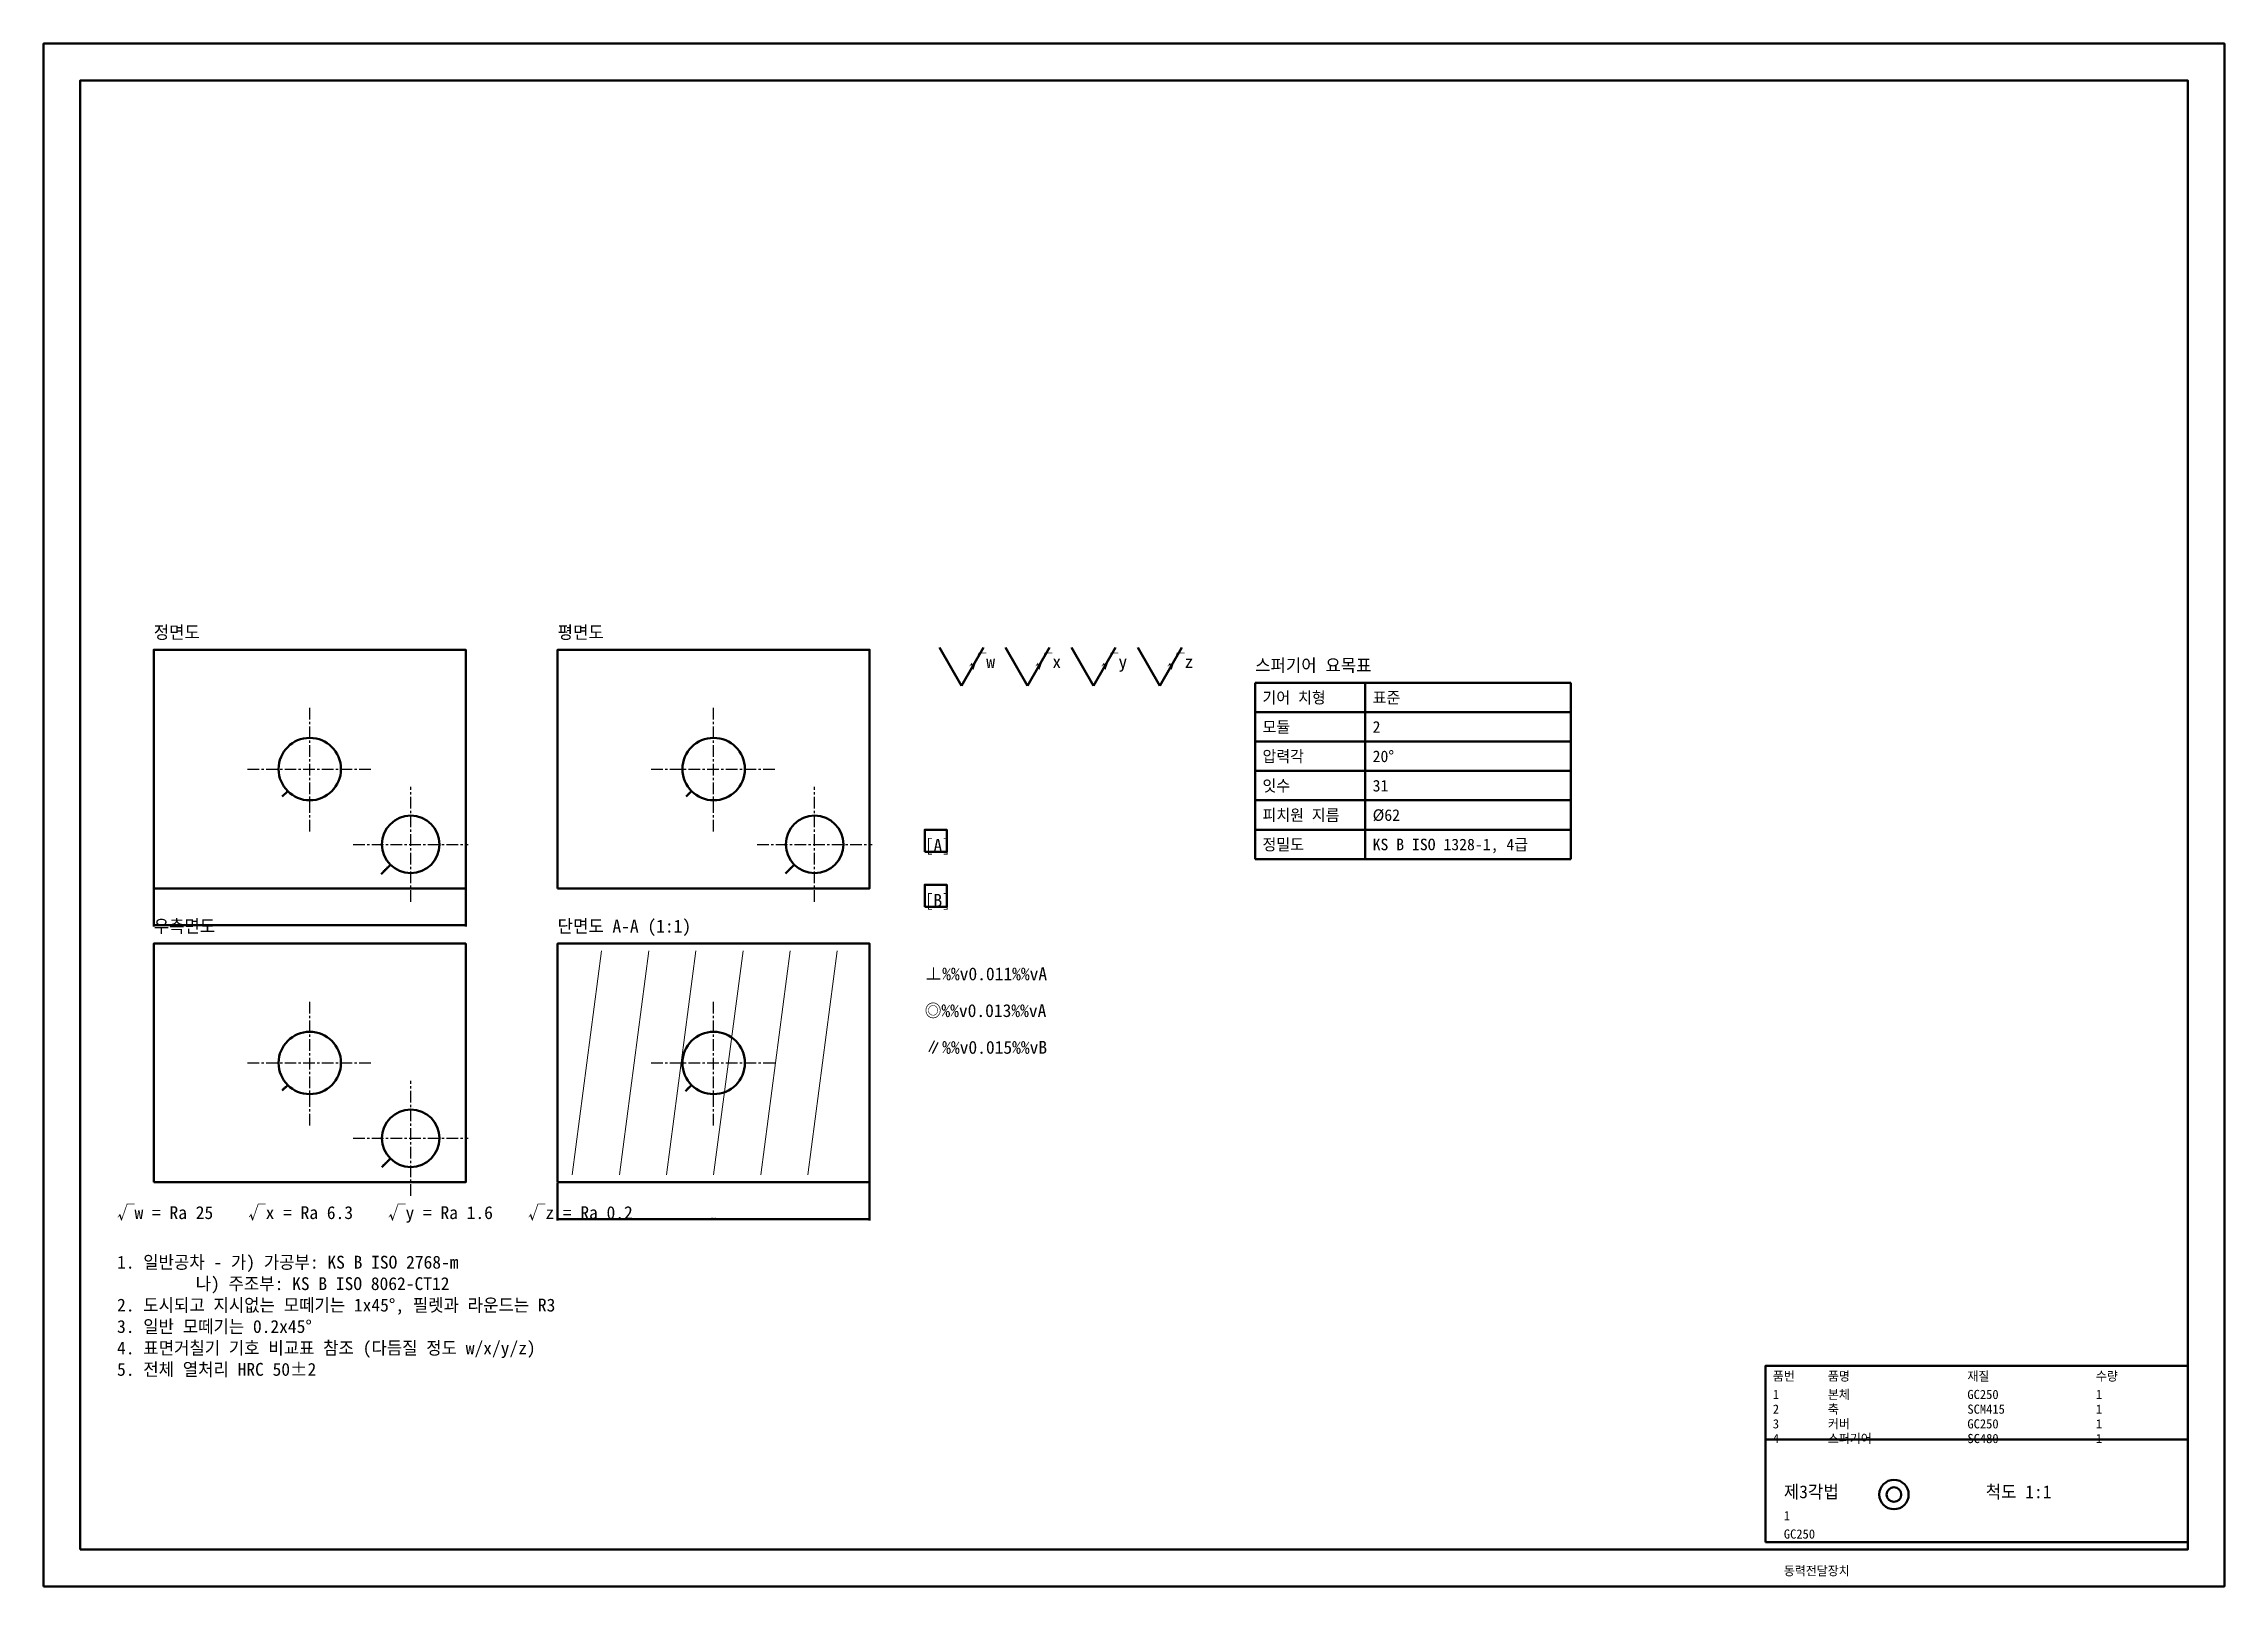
# Model space of a CAD drawing. Header units: millimetres. Extents: x 0 to 594, y 0 to 420.
import ezdxf

# ---------------------------------------------------------------- set-up
doc = ezdxf.new("R2010")
doc.units = ezdxf.units.MM
doc.linetypes.add('CENTER', pattern=[5.08, 3.175, -0.635, 0.635, -0.635])
doc.layers.get('0').update_dxf_attribs({"lineweight": 50})
doc.layers.add('CENTER', color=7, linetype='CENTER', lineweight=25)
doc.layers.add('HATCH', color=7, linetype='Continuous', lineweight=18)
doc.styles.add('OpenSansCondensed-Light', font='OpenSansCondensed-Light.ttf')
doc.dimstyles.new('EZ_RADIUS', dxfattribs={"dimtxt": 0.25, "dimasz": 0.25, "dimexe": 0.375, "dimexo": 0.125, "dimgap": 0.1, "dimtad": 1, "dimlfac": 100, "dimzin": 12, "dimdsep": 46, "dimtxsty": 'OpenSansCondensed-Light', "dimblk": 'CLOSEDBLANK', "dimcen": 0, "dimazin": 3, "dimtfac": 0.5, "dimtofl": 0, "dimtmove": 1, "dimatfit": 3})
doc.dimstyles.new('EZDXF', dxfattribs={"dimtxt": 0.25, "dimasz": 0.175, "dimexe": 0.375, "dimexo": 0.125, "dimgap": 0.1, "dimtad": 1, "dimlfac": 100, "dimzin": 12, "dimdsep": 46, "dimtxsty": 'OpenSansCondensed-Light', "dimblk": 'ARCHTICK', "dimcen": 2.5, "dimazin": 3, "dimtfac": 0.5, "dimtmove": 2, "dimatfit": 3})

# ---------------------------------------------------------------- blocks, each defined once
blk = doc.blocks.new('TITLE')
for tag, p in [('PART_NUMBER', (0, 0)), ('MATERIAL', (0, -5)), ('DESIGNER', (0, -10)), ('DESCRIPTION', (0, -15))]:
    blk.add_attdef(tag, p, '', height=2.5)
blk = doc.blocks.new('*U1')
blk.add_blockref('TITLE', (0, 0)).add_auto_attribs({'PART_NUMBER': '1', 'MATERIAL': 'GC250', 'DESCRIPTION': '동력전달장치'})
blk = doc.blocks.new('_CLOSEDBLANK')
at = {"color": 0, "linetype": 'BYBLOCK'}
blk.add_lwpolyline([(-1, 0.2), (0, 0), (-1, -0.2)], close=True, dxfattribs=at)
blk = doc.blocks.new('*D2')
blk.add_line((66.31, 216.31), (65, 215))
at = {"layer": 'Defpoints'}
for p in [(72.5, 222.5), (66.49, 216.49)]:
    blk.add_point(p, dxfattribs=at)
at = {"xscale": 0.25, "yscale": 0.25, "rotation": 44.999999999999915}
blk.add_blockref('_CLOSEDBLANK', (66.49, 216.49), dxfattribs=at)
at = {"insert": (65.46, 215.78), "char_height": 0.25, "attachment_point": 5, "rotation": 45, "style": 'OpenSansCondensed-Light'}
blk.add_mtext('%%c17H7', dxfattribs=at)
blk = doc.blocks.new('*D3')
blk.add_line((94.28, 196.28), (91.92, 193.92))
at = {"layer": 'Defpoints'}
for p in [(100, 202), (94.46, 196.46)]:
    blk.add_point(p, dxfattribs=at)
at = {"xscale": 0.25, "yscale": 0.25, "rotation": 45}
blk.add_blockref('_CLOSEDBLANK', (94.46, 196.46), dxfattribs=at)
at = {"insert": (92.91, 195.22), "char_height": 0.25, "attachment_point": 5, "rotation": 45, "style": 'OpenSansCondensed-Light'}
blk.add_mtext('%%c15.6667js5', dxfattribs=at)
blk = doc.blocks.new('*D4')
blk.add_line((176.31, 216.31), (175, 215))
at = {"layer": 'Defpoints'}
for p in [(182.5, 222.5), (176.49, 216.49)]:
    blk.add_point(p, dxfattribs=at)
at = {"xscale": 0.25, "yscale": 0.25, "rotation": 45}
blk.add_blockref('_CLOSEDBLANK', (176.49, 216.49), dxfattribs=at)
at = {"insert": (175.46, 215.78), "char_height": 0.25, "attachment_point": 5, "rotation": 45, "style": 'OpenSansCondensed-Light'}
blk.add_mtext('%%c17g6', dxfattribs=at)
blk = doc.blocks.new('*D5')
blk.add_line((204.28, 196.28), (202.09, 194.09))
at = {"layer": 'Defpoints'}
for p in [(210, 202), (204.46, 196.46)]:
    blk.add_point(p, dxfattribs=at)
at = {"xscale": 0.25, "yscale": 0.25, "rotation": 45}
blk.add_blockref('_CLOSEDBLANK', (204.46, 196.46), dxfattribs=at)
at = {"insert": (202.99, 195.31), "char_height": 0.25, "attachment_point": 5, "rotation": 45, "style": 'OpenSansCondensed-Light'}
blk.add_mtext('%%c15.6667h6', dxfattribs=at)
blk = doc.blocks.new('*D6')
blk.add_line((66.31, 136.31), (65, 135))
at = {"layer": 'Defpoints'}
for p in [(72.5, 142.5), (66.49, 136.49)]:
    blk.add_point(p, dxfattribs=at)
at = {"xscale": 0.25, "yscale": 0.25, "rotation": 44.999999999999915}
blk.add_blockref('_CLOSEDBLANK', (66.49, 136.49), dxfattribs=at)
at = {"insert": (65.46, 135.78), "char_height": 0.25, "attachment_point": 5, "rotation": 45, "style": 'OpenSansCondensed-Light'}
blk.add_mtext('%%c17N9', dxfattribs=at)
blk = doc.blocks.new('*D7')
blk.add_line((94.28, 116.28), (92.09, 114.09))
at = {"layer": 'Defpoints'}
for p in [(100, 122), (94.46, 116.46)]:
    blk.add_point(p, dxfattribs=at)
at = {"xscale": 0.25, "yscale": 0.25, "rotation": 45}
blk.add_blockref('_CLOSEDBLANK', (94.46, 116.46), dxfattribs=at)
at = {"insert": (92.99, 115.31), "char_height": 0.25, "attachment_point": 5, "rotation": 45, "style": 'OpenSansCondensed-Light'}
blk.add_mtext('%%c15.6667K7', dxfattribs=at)
blk = doc.blocks.new('*D8')
blk.add_line((176.31, 136.31), (174.83, 134.83))
at = {"layer": 'Defpoints'}
for p in [(182.5, 142.5), (176.49, 136.49)]:
    blk.add_point(p, dxfattribs=at)
at = {"xscale": 0.25, "yscale": 0.25, "rotation": 45}
blk.add_blockref('_CLOSEDBLANK', (176.49, 136.49), dxfattribs=at)
at = {"insert": (175.38, 135.69), "char_height": 0.25, "attachment_point": 5, "rotation": 45, "style": 'OpenSansCondensed-Light'}
blk.add_mtext('%%c17js6', dxfattribs=at)
blk = doc.blocks.new('_ARCHTICK')
at = {"color": 0, "linetype": 'BYBLOCK', "const_width": 0.15}
blk.add_lwpolyline([(-0.5, -0.5), (0.5, 0.5)], dxfattribs=at)

msp = doc.modelspace()

# ---------------------------------------------------------------- linework, layer by layer
for p, q in [((250, 245.2), (244, 255.5923)), ((250, 245.2), (256, 255.5923)), ((268, 245.2), (262, 255.5923)), ((268, 245.2), (274, 255.5923)), ((286, 245.2), (280, 255.5923)), ((286, 245.2), (292, 255.5923)), ((304, 245.2), (298, 255.5923)), ((304, 245.2), (310, 255.5923)), ((330, 246), (416, 246)), ((330, 246), (330, 198)), ((360, 246), (360, 198)), ((416, 246), (416, 198)), ((330, 238), (416, 238)), ((330, 230), (416, 230)), ((330, 222), (416, 222)), ((330, 214), (416, 214)), ((330, 206), (416, 206)), ((330, 198), (416, 198))]:
    msp.add_line(p, q)
for points in [[(0, 0), (594, 0), (594, 420), (0, 420)], [(10, 10), (584, 10), (584, 410), (10, 410)], [(30, 190), (115, 190), (115, 255), (30, 255)], [(140, 190), (225, 190), (225, 255), (140, 255)], [(240, 200), (246, 200), (246, 206), (240, 206)], [(240, 185), (246, 185), (246, 191), (240, 191)], [(30, 110), (115, 110), (115, 175), (30, 175)], [(140, 110), (225, 110), (225, 175), (140, 175)], [(469, 40), (584, 40), (584, 60), (469, 60)], [(469, 12), (584, 12), (584, 40), (469, 40)]]:
    msp.add_lwpolyline(points, close=True)
for centre, radius in [((72.5, 222.5), 8.5), ((182.5, 222.5), 8.5), ((100, 202), 7.83333), ((210, 202), 7.83333), ((72.5, 142.5), 8.5), ((182.5, 142.5), 8.5), ((100, 122), 7.83333), ((504, 25), 4), ((504, 25), 2)]:
    msp.add_circle(centre, radius)
at = {"layer": 'CENTER'}
for p, q in [((72.5, 205.5), (72.5, 239.5)), ((182.5, 205.5), (182.5, 239.5)), ((55.5, 222.5), (89.5, 222.5)), ((165.5, 222.5), (199.5, 222.5)), ((100, 186.33333), (100, 217.66667)), ((210, 186.33333), (210, 217.66667)), ((84.33333, 202), (115.66667, 202)), ((194.33333, 202), (225.66667, 202)), ((72.5, 125.5), (72.5, 159.5)), ((182.5, 125.5), (182.5, 159.5)), ((55.5, 142.5), (89.5, 142.5)), ((100, 106.33333), (100, 137.66667)), ((165.5, 142.5), (199.5, 142.5)), ((84.33333, 122), (115.66667, 122))]:
    msp.add_line(p, q, dxfattribs=at)
at = {"layer": 'HATCH'}
for p, q in [((144, 112), (152, 173)), ((156.83333, 112), (164.83333, 173)), ((169.66667, 112), (177.66667, 173)), ((182.5, 112), (190.5, 173)), ((195.33333, 112), (203.33333, 173)), ((208.16667, 112), (216.16667, 173))]:
    msp.add_line(p, q, dxfattribs=at)

# ---------------------------------------------------------------- block references
msp.add_blockref('*U1', (474, 18))

# ---------------------------------------------------------------- texts
for s, height, p in [('정면도', 3.5, (30, 258)), ('평면도', 3.5, (140, 258)), ('√w', 3.5, (252, 250)), ('√x', 3.5, (270, 250)), ('√y', 3.5, (288, 250)), ('√z', 3.5, (306, 250)), ('스퍼기어 요목표', 3.5, (330, 249)), ('기어 치형', 3.15, (332, 240.4)), ('표준', 3.15, (362, 240.4)), ('모듈', 3.15, (332, 232.4)), ('2', 3.15, (362, 232.4)), ('압력각', 3.15, (332, 224.4)), ('20°', 3.15, (362, 224.4)), ('잇수', 3.15, (332, 216.4)), ('31', 3.15, (362, 216.4)), ('피치원 지름', 3.15, (332, 208.4)), ('Ø62', 3.15, (362, 208.4)), ('[A]', 3.5, (240, 200)), ('정밀도', 3.15, (332, 200.4)), ('KS B ISO 1328-1, 4급', 3.15, (362, 200.4)), ('[B]', 3.5, (240, 185)), ('우측면도', 3.5, (30, 178)), ('단면도 A-A (1:1)', 3.5, (140, 178)), ('⊥%%v0.011%%vA', 3.5, (240, 165)), ('◎%%v0.013%%vA', 3.5, (240, 155)), ('∥%%v0.015%%vB', 3.5, (240, 145)), ('√w = Ra 25    √x = Ra 6.3    √y = Ra 1.6    √z = Ra 0.2', 3.5, (20, 100)), ('품번', 2.5, (471, 56)), ('품명', 2.5, (486, 56)), ('본체', 2.5, (486, 51)), ('재질', 2.5, (524, 56)), ('GC250', 2.5, (524, 51)), ('수량', 2.5, (559, 56)), ('2', 2.5, (471, 47)), ('1', 2.5, (471, 51)), ('축', 2.5, (486, 47)), ('SCM415', 2.5, (524, 47)), ('1', 2.5, (559, 51)), ('1', 2.5, (559, 47)), ('3', 2.5, (471, 43)), ('스퍼기어', 2.5, (486, 39)), ('커버', 2.5, (486, 43)), ('GC250', 2.5, (524, 43)), ('1', 2.5, (559, 43)), ('4', 2.5, (471, 39)), ('SC480', 2.5, (524, 39)), ('1', 2.5, (559, 39)), ('제3각법', 3.5, (474, 24)), ('척도 1:1', 3.5, (529, 24))]:
    msp.add_text(s, height=height).set_placement(p)
at = {"insert": (20, 90), "char_height": 3.5, "attachment_point": 1}
msp.add_mtext('1. 일반공차 - 가) 가공부: KS B ISO 2768-m\\P         나) 주조부: KS B ISO 8062-CT12\\P2. 도시되고 지시없는 모떼기는 1x45°, 필렛과 라운드는 R3\\P3. 일반 모떼기는 0.2x45°\\P4. 표면거칠기 기호 비교표 참조 (다듬질 정도 w/x/y/z)\\P5. 전체 열처리 HRC 50±2', dxfattribs=at)

# ---------------------------------------------------------------- dimensions: what is measured, and where the dimension line sits
for base, p1, p2, text in [((30, 190), (30, 190), (30, 255), '65'), ((30, 180), (30, 190), (115, 190), '85'), ((140, 100), (140, 110), (225, 110), '85±0.05')]:
    msp.add_linear_dim(base=base, p1=p1, p2=p2, text=text, dimstyle='EZDXF').render()
for p1, p2, text, picture, middle in [((78.51041, 228.51041), (66.48959, 216.48959), '%%c17H7', '*D2', (65.46429, 215.78249)), ((188.51041, 228.51041), (176.48959, 216.48959), '%%c17g6', '*D4', (175.46429, 215.78249)), ((105.539, 207.539), (94.461, 196.461), '%%c15.6667js5', '*D3', (92.90536, 195.22356)), ((215.539, 207.539), (204.461, 196.461), '%%c15.6667h6', '*D5', (202.99375, 195.31195)), ((78.51041, 148.51041), (66.48959, 136.48959), '%%c17N9', '*D6', (65.46429, 135.78249)), ((188.51041, 148.51041), (176.48959, 136.48959), '%%c17js6', '*D8', (175.3759, 135.6941)), ((105.539, 127.539), (94.461, 116.461), '%%c15.6667K7', '*D7', (92.99375, 115.31195))]:
    dim = msp.add_diameter_dim_2p(p1=p1, p2=p2, text=text, dimstyle='EZ_RADIUS')
    dim.commit()
    dim.dimension.update_dxf_attribs({"geometry": picture, "text_midpoint": middle})

doc.saveas('drawing.dxf')
